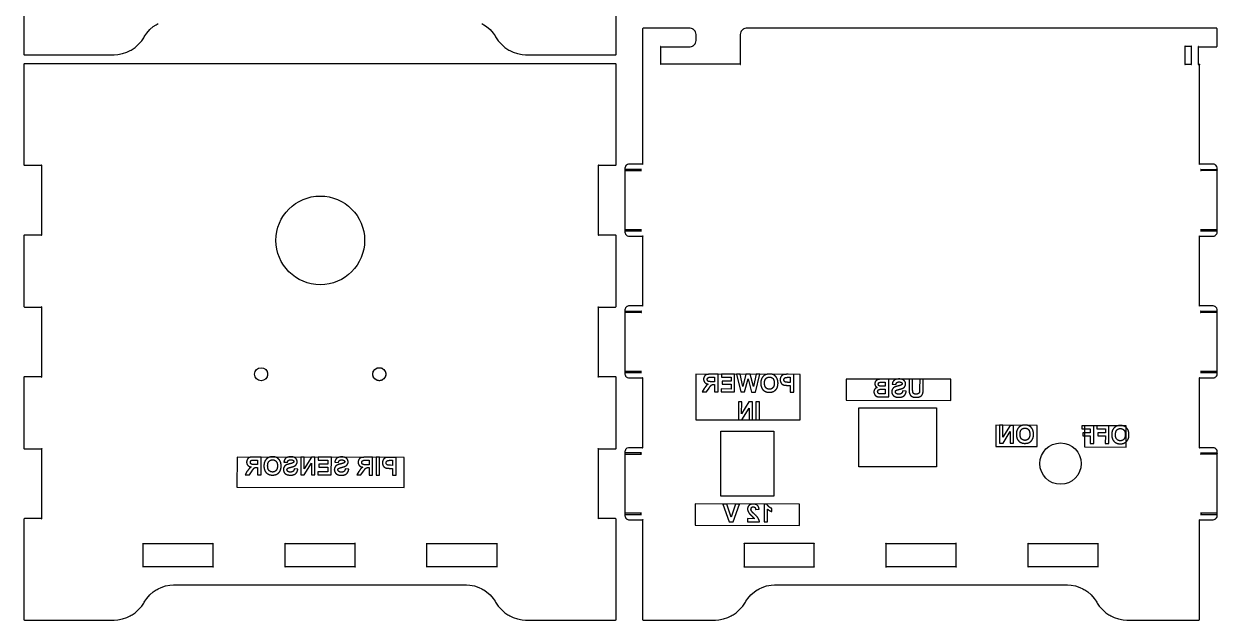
# Model space of a CAD drawing. Header units: millimetres. Extents: x 10 to 212, y 10 to 409.
# Drawn here: x 10 to 211.9, y 10 to 111 of the extents above; entities that cross this region are included whole.
import ezdxf

# ---------------------------------------------------------------- set-up
doc = ezdxf.new("R2010")
doc.units = ezdxf.units.MM
doc.layers.get('0').update_dxf_attribs({"linetype": 'CONTINUOUS'})

msp = doc.modelspace()

# ---------------------------------------------------------------- linework, layer by layer
for p, q in [((50.68, 52.6), (50.75, 52.56)), ((50.75, 52.56), (50.82, 52.51)), ((50.82, 52.51), (50.89, 52.45)), ((69.4, 52.45), (69.46, 52.51)), ((69.46, 52.51), (69.53, 52.56)), ((69.53, 52.56), (69.6, 52.6)), ((69.6, 52.6), (69.68, 52.64)), ((69.68, 52.64), (69.76, 52.68)), ((69.76, 52.68), (69.84, 52.7)), ((69.84, 52.7), (69.93, 52.72)), ((69.93, 52.72), (70.01, 52.74)), ((70.01, 52.74), (70.1, 52.74)), ((70.1, 52.74), (70.19, 52.74)), ((70.19, 52.74), (70.27, 52.74)), ((70.27, 52.74), (70.36, 52.72)), ((70.36, 52.72), (70.44, 52.7)), ((70.44, 52.7), (70.52, 52.68)), ((70.52, 52.68), (70.6, 52.64)), ((70.6, 52.64), (70.68, 52.6)), ((70.68, 52.6), (70.75, 52.56)), ((70.75, 52.56), (70.82, 52.51)), ((70.82, 52.51), (70.89, 52.45)), ((50.75, 50.73), (50.68, 50.68)), ((50.82, 50.78), (50.75, 50.73)), ((50.89, 50.84), (50.82, 50.78)), ((50.89, 52.45), (50.95, 52.39)), ((50.95, 50.9), (50.89, 50.84)), ((50.95, 52.39), (51.01, 52.33)), ((51.01, 50.96), (50.95, 50.9)), ((51.01, 52.33), (51.06, 52.26)), ((51.06, 51.03), (51.01, 50.96)), ((51.06, 52.26), (51.1, 52.18)), ((51.1, 51.11), (51.06, 51.03)), ((51.1, 52.18), (51.14, 52.11)), ((51.14, 51.18), (51.1, 51.11)), ((51.14, 52.11), (51.18, 52.03)), ((51.18, 51.26), (51.14, 51.18)), ((51.18, 52.03), (51.2, 51.94)), ((51.2, 51.35), (51.18, 51.26)), ((51.2, 51.94), (51.22, 51.86)), ((51.22, 51.43), (51.2, 51.35)), ((51.22, 51.86), (51.24, 51.77)), ((51.24, 51.51), (51.22, 51.43)), ((51.24, 51.77), (51.24, 51.69)), ((51.24, 51.69), (51.24, 51.6)), ((51.24, 51.6), (51.24, 51.51)), ((69.04, 51.69), (69.05, 51.77)), ((69.04, 51.6), (69.04, 51.69)), ((69.05, 51.51), (69.04, 51.6)), ((69.05, 51.77), (69.06, 51.86)), ((69.06, 51.43), (69.05, 51.51)), ((69.06, 51.86), (69.08, 51.94)), ((69.08, 51.35), (69.06, 51.43)), ((69.08, 51.94), (69.11, 52.03)), ((69.11, 51.26), (69.08, 51.35)), ((69.11, 52.03), (69.14, 52.11)), ((69.14, 51.18), (69.11, 51.26)), ((69.14, 52.11), (69.18, 52.18)), ((69.18, 51.11), (69.14, 51.18)), ((69.18, 52.18), (69.23, 52.26)), ((69.23, 51.03), (69.18, 51.11)), ((69.23, 52.26), (69.28, 52.33)), ((69.28, 50.96), (69.23, 51.03)), ((69.28, 52.33), (69.33, 52.39)), ((69.33, 50.9), (69.28, 50.96)), ((69.33, 52.39), (69.4, 52.45)), ((69.4, 50.84), (69.33, 50.9)), ((69.46, 50.78), (69.4, 50.84)), ((69.53, 50.73), (69.46, 50.78)), ((69.6, 50.68), (69.53, 50.73)), ((69.68, 50.64), (69.6, 50.68)), ((69.76, 50.61), (69.68, 50.64)), ((69.84, 50.58), (69.76, 50.61)), ((69.93, 50.56), (69.84, 50.58)), ((70.01, 50.55), (69.93, 50.56)), ((70.1, 50.54), (70.01, 50.55)), ((70.19, 50.54), (70.1, 50.54)), ((70.27, 50.55), (70.19, 50.54)), ((70.36, 50.56), (70.27, 50.55)), ((70.44, 50.58), (70.36, 50.56)), ((70.52, 50.61), (70.44, 50.58)), ((70.6, 50.64), (70.52, 50.61)), ((70.68, 50.68), (70.6, 50.64)), ((70.75, 50.73), (70.68, 50.68)), ((70.82, 50.78), (70.75, 50.73)), ((70.89, 50.84), (70.82, 50.78)), ((70.89, 52.45), (70.95, 52.39)), ((70.95, 50.9), (70.89, 50.84)), ((70.95, 52.39), (71.01, 52.33)), ((71.01, 50.96), (70.95, 50.9)), ((71.01, 52.33), (71.06, 52.26)), ((71.06, 51.03), (71.01, 50.96)), ((71.06, 52.26), (71.1, 52.18)), ((71.1, 51.11), (71.06, 51.03)), ((71.1, 52.18), (71.14, 52.11)), ((71.14, 51.18), (71.1, 51.11)), ((71.14, 52.11), (71.18, 52.03)), ((71.18, 51.26), (71.14, 51.18)), ((71.18, 52.03), (71.2, 51.94)), ((71.2, 51.35), (71.18, 51.26)), ((71.2, 51.94), (71.22, 51.86)), ((71.22, 51.43), (71.2, 51.35)), ((71.22, 51.86), (71.24, 51.77)), ((71.24, 51.51), (71.22, 51.43)), ((127.46, 51.63), (126.19, 51.63)), ((126.39, 51.13), (126.86, 51.13)), ((126.86, 51.13), (126.86, 50.36)), ((127.46, 48.63), (127.46, 51.63)), ((130.26, 51.63), (128.04, 51.63)), ((128.04, 51.63), (128.04, 51.12)), ((128.04, 51.12), (129.66, 51.12)), ((129.66, 51.12), (129.65, 50.46)), ((130.26, 48.63), (130.26, 51.63)), ((131.18, 51.63), (130.57, 51.63)), ((130.57, 51.63), (131.3, 48.63)), ((131.64, 49.53), (131.18, 51.63)), ((132.17, 51.63), (131.64, 49.53)), ((131.94, 48.63), (132.54, 50.87)), ((132.89, 51.62), (132.17, 51.63)), ((132.54, 50.87), (133.13, 48.62)), ((133.43, 49.56), (132.89, 51.62)), ((133.89, 51.62), (133.43, 49.56)), ((133.79, 48.62), (134.51, 51.62)), ((134.51, 51.62), (133.89, 51.62)), ((140.27, 51.61), (139.3, 51.62)), ((139.37, 51.11), (139.67, 51.11)), ((139.67, 51.11), (139.67, 50.26)), ((140.27, 48.61), (140.27, 51.61)), ((156.34, 50.78), (155.14, 50.78)), ((156.34, 47.78), (156.34, 50.78)), ((160.38, 50.78), (159.78, 50.78)), ((159.78, 50.78), (159.78, 49.21)), ((160.38, 49.12), (160.38, 50.78)), ((161.57, 50.78), (161.56, 49.16)), ((162.17, 50.78), (161.57, 50.78)), ((162.17, 49.18), (162.17, 50.78)), ((125.13, 49.22), (124.76, 48.64)), ((124.76, 48.64), (125.49, 48.64)), ((125.49, 48.64), (125.93, 49.29)), ((126.86, 50.36), (126.41, 50.37)), ((126.73, 49.89), (126.86, 49.89)), ((126.86, 49.89), (126.85, 48.63)), ((126.85, 48.63), (127.46, 48.63)), ((129.65, 49.13), (127.98, 49.14)), ((127.98, 49.14), (127.98, 48.63)), ((127.98, 48.63), (130.26, 48.63)), ((129.65, 50.46), (128.15, 50.46)), ((128.15, 50.46), (128.15, 49.95)), ((128.15, 49.95), (129.65, 49.95)), ((129.65, 49.95), (129.65, 49.13)), ((131.3, 48.63), (131.94, 48.63)), ((133.13, 48.62), (133.79, 48.62)), ((139.27, 49.75), (139.66, 49.75)), ((139.67, 50.26), (139.33, 50.26)), ((139.66, 49.75), (139.66, 48.62)), ((139.66, 48.62), (140.27, 48.61)), ((155.25, 49.09), (155.74, 49.09)), ((155.74, 49.59), (155.34, 49.59)), ((155.39, 50.28), (155.74, 50.28)), ((155.74, 50.28), (155.74, 49.59)), ((155.74, 49.09), (155.74, 48.29)), ((156.94, 49.93), (157.55, 49.9)), ((159.29, 48.76), (158.7, 48.82)), ((131.46, 46.94), (130.89, 46.95)), ((130.89, 46.95), (130.89, 43.95)), ((132.69, 46.94), (131.45, 44.94)), ((131.45, 44.94), (131.46, 46.94)), ((133.27, 46.94), (132.69, 46.94)), ((133.27, 43.94), (133.27, 46.94)), ((133.86, 46.94), (133.85, 43.94)), ((134.46, 46.94), (133.86, 46.94)), ((134.46, 43.94), (134.46, 46.94)), ((155.74, 48.29), (155.18, 48.29)), ((155.32, 47.78), (156.34, 47.78)), ((131.5, 43.94), (132.71, 45.9)), ((132.71, 45.9), (132.71, 43.94)), ((130.89, 43.95), (131.5, 43.94)), ((132.71, 43.94), (133.27, 43.94)), ((133.85, 43.94), (134.46, 43.94)), ((175.07, 42.99), (175.06, 39.99)), ((175.63, 42.99), (175.07, 42.99)), ((175.63, 40.98), (175.63, 42.99)), ((176.86, 42.98), (175.63, 40.98)), ((177.45, 42.98), (176.86, 42.98)), ((177.44, 39.98), (177.45, 42.98)), ((191.04, 42.91), (188.98, 42.92)), ((188.98, 42.92), (188.98, 42.41)), ((188.98, 42.41), (190.43, 42.41)), ((190.43, 42.41), (190.43, 41.7)), ((191.03, 39.91), (191.04, 42.91)), ((193.6, 42.91), (191.54, 42.91)), ((191.54, 42.91), (191.54, 42.41)), ((191.54, 42.41), (192.99, 42.4)), ((192.99, 42.4), (192.99, 41.69)), ((193.59, 39.91), (193.6, 42.91)), ((175.67, 39.99), (176.89, 41.94)), ((176.89, 41.94), (176.88, 39.98)), ((189.18, 41.7), (189.17, 41.2)), ((189.17, 41.2), (190.43, 41.19)), ((190.43, 41.7), (189.18, 41.7)), ((190.43, 41.19), (190.42, 39.92)), ((191.74, 41.7), (191.73, 41.19)), ((191.73, 41.19), (192.99, 41.18)), ((192.99, 41.69), (191.74, 41.7)), ((192.99, 41.18), (192.98, 39.91)), ((175.06, 39.99), (175.67, 39.99)), ((176.88, 39.98), (177.44, 39.98)), ((190.42, 39.92), (191.03, 39.91)), ((192.98, 39.91), (193.59, 39.91)), ((50.15, 37.61), (48.88, 37.62)), ((49.07, 37.11), (49.54, 37.11)), ((49.54, 36.35), (49.09, 36.35)), ((49.54, 37.11), (49.54, 36.35)), ((50.14, 34.61), (50.15, 37.61)), ((54.01, 36.75), (54.61, 36.72)), ((56.85, 37.6), (56.84, 34.6)), ((57.41, 37.6), (56.85, 37.6)), ((57.41, 35.59), (57.41, 37.6)), ((58.64, 37.59), (57.41, 35.59)), ((57.45, 34.6), (58.66, 36.55)), ((59.23, 37.59), (58.64, 37.59)), ((58.66, 36.55), (58.66, 34.59)), ((59.22, 34.59), (59.23, 37.59)), ((59.81, 37.59), (59.8, 37.08)), ((59.8, 37.08), (61.42, 37.08)), ((62.03, 37.59), (59.81, 37.59)), ((59.92, 36.42), (59.91, 35.91)), ((61.42, 36.42), (59.92, 36.42)), ((61.42, 37.08), (61.42, 36.42)), ((62.02, 34.59), (62.03, 37.59)), ((62.62, 36.73), (63.23, 36.7)), ((69.01, 37.57), (67.74, 37.57)), ((67.93, 37.07), (68.41, 37.06)), ((68.41, 37.06), (68.41, 36.3)), ((69.01, 34.57), (69.01, 37.57)), ((70.2, 37.57), (69.59, 37.57)), ((69.59, 37.57), (69.59, 34.57)), ((70.19, 34.57), (70.2, 37.57)), ((72.98, 37.56), (72, 37.56)), ((72.08, 37.06), (72.37, 37.06)), ((72.37, 37.06), (72.37, 36.2)), ((72.97, 34.56), (72.98, 37.56)), ((47.81, 35.2), (47.45, 34.62)), ((47.45, 34.62), (48.17, 34.62)), ((48.17, 34.62), (48.61, 35.27)), ((49.42, 35.87), (49.54, 35.87)), ((49.54, 35.87), (49.54, 34.61)), ((49.54, 34.61), (50.14, 34.61)), ((56.36, 35.58), (55.77, 35.63)), ((56.84, 34.6), (57.45, 34.6)), ((58.66, 34.59), (59.22, 34.59)), ((61.42, 35.09), (59.74, 35.1)), ((59.74, 35.1), (59.74, 34.59)), ((59.74, 34.59), (62.02, 34.59)), ((59.91, 35.91), (61.42, 35.91)), ((61.42, 35.91), (61.42, 35.09)), ((64.97, 35.56), (64.38, 35.61)), ((66.68, 35.16), (66.31, 34.58)), ((66.31, 34.58), (67.03, 34.58)), ((67.03, 34.58), (67.47, 35.23)), ((68.41, 36.3), (67.96, 36.3)), ((68.28, 35.82), (68.4, 35.82)), ((68.4, 35.82), (68.4, 34.57)), ((68.4, 34.57), (69.01, 34.57)), ((69.59, 34.57), (70.19, 34.57)), ((71.97, 35.7), (72.37, 35.7)), ((72.37, 36.2), (72.04, 36.21)), ((72.37, 35.7), (72.36, 34.56)), ((72.36, 34.56), (72.97, 34.56)), ((128.93, 29.66), (128.28, 29.66)), ((128.28, 29.66), (129.35, 26.66)), ((129.66, 27.44), (128.93, 29.66)), ((130.42, 29.66), (129.66, 27.44)), ((130, 26.66), (131.08, 29.65)), ((131.08, 29.65), (130.42, 29.66)), ((133.82, 28.72), (134.4, 28.77)), ((135.72, 29.66), (135.25, 29.66)), ((135.25, 29.66), (135.25, 26.65)), ((135.82, 26.64), (135.82, 28.81)), ((136.57, 28.37), (136.57, 28.9)), ((129.35, 26.66), (130, 26.66)), ((132.44, 27.19), (132.44, 26.65)), ((133.59, 27.18), (132.44, 27.19)), ((132.44, 26.65), (134.46, 26.65)), ((135.25, 26.65), (135.82, 26.64))]:
    msp.add_line(p, q)
for points in [[(10, 122.8), (10, 105.8), (10, 105.78), (10.03, 105.73), (10.08, 105.7), (10.1, 105.7), (13.1, 105.7), (25.1, 105.7), (25.3, 105.7), (25.9, 105.75), (26.68, 105.91), (27.43, 106.16), (27.98, 106.42), (28.15, 106.52), (28.32, 106.62), (28.81, 106.96), (29.41, 107.49), (29.94, 108.09), (30.28, 108.58), (30.38, 108.75), (30.48, 108.92), (30.81, 109.39), (31.32, 109.97), (31.9, 110.48), (32.37, 110.81), (32.54, 110.91), (32.71, 111.01)], [(87.49, 111.01), (87.66, 110.91), (87.83, 110.81), (88.3, 110.48), (88.88, 109.97), (89.39, 109.39), (89.72, 108.92), (89.82, 108.75), (89.92, 108.58), (90.26, 108.09), (90.79, 107.49), (91.38, 106.96), (91.88, 106.62), (92.05, 106.52), (92.22, 106.42), (92.77, 106.16), (93.52, 105.91), (94.3, 105.75), (94.9, 105.7), (95.1, 105.7), (107.1, 105.7), (110.1, 105.7), (110.12, 105.7), (110.17, 105.73), (110.2, 105.78), (110.2, 105.8), (110.2, 122.8)]]:
    msp.add_lwpolyline(points)
for points in [[(208.89, 27), (208.9, 27), (211.2, 27), (211.24, 27), (211.38, 27.02), (211.52, 27.08), (211.55, 27.09), (211.58, 27.11), (211.69, 27.21), (211.79, 27.32), (211.81, 27.35), (211.82, 27.38), (211.88, 27.52), (211.9, 27.66), (211.9, 27.7), (211.9, 28), (211.9, 38.2), (211.9, 38.18), (211.87, 38.13), (211.82, 38.1), (211.8, 38.1), (209.1, 38.1), (209.11, 38.1), (209.15, 38.11), (209.15, 38.11), (209.15, 38.12), (209.18, 38.15), (209.19, 38.15), (209.19, 38.15), (209.2, 38.19), (209.2, 38.2), (209.2, 38.21), (209.19, 38.25), (209.19, 38.25), (209.18, 38.25), (209.15, 38.28), (209.15, 38.29), (209.15, 38.29), (209.11, 38.3), (209.1, 38.3), (211.8, 38.3), (211.82, 38.3), (211.87, 38.27), (211.9, 38.22), (211.9, 38.2), (211.9, 38.5), (211.9, 38.55), (211.88, 38.68), (211.82, 38.82), (211.81, 38.85), (211.79, 38.88), (211.69, 39), (211.58, 39.09), (211.55, 39.11), (211.52, 39.12), (211.38, 39.18), (211.24, 39.2), (211.2, 39.2), (208.9, 39.2), (208.9, 51), (208.89, 51), (208.86, 51.01), (208.86, 51.04), (208.88, 51.04), (208.9, 51.01), (208.9, 51), (211.2, 51), (211.24, 51), (211.38, 51.02), (211.52, 51.08), (211.55, 51.09), (211.58, 51.11), (211.69, 51.2), (211.79, 51.32), (211.81, 51.35), (211.82, 51.38), (211.88, 51.52), (211.9, 51.66), (211.9, 51.7), (211.9, 52), (211.9, 62.2), (211.9, 62.18), (211.87, 62.13), (211.82, 62.1), (211.8, 62.1), (209.1, 62.1), (209.11, 62.1), (209.15, 62.11), (209.15, 62.11), (209.15, 62.12), (209.18, 62.15), (209.19, 62.15), (209.19, 62.15), (209.2, 62.19), (209.2, 62.2), (209.2, 62.21), (209.19, 62.25), (209.19, 62.25), (209.18, 62.25), (209.15, 62.28), (209.15, 62.29), (209.15, 62.29), (209.11, 62.3), (209.1, 62.3), (211.8, 62.3), (211.82, 62.3), (211.87, 62.27), (211.9, 62.22), (211.9, 62.2), (211.9, 62.5), (211.9, 62.59), (211.82, 62.82), (211.81, 62.85), (211.79, 62.88), (211.69, 63), (211.58, 63.09), (211.55, 63.11), (211.52, 63.12), (211.38, 63.18), (211.24, 63.2), (211.2, 63.2), (208.9, 63.2), (208.9, 75), (211.2, 75), (211.24, 75), (211.38, 75.02), (211.52, 75.08), (211.55, 75.09), (211.58, 75.11), (211.69, 75.21), (211.79, 75.32), (211.81, 75.35), (211.82, 75.38), (211.88, 75.52), (211.9, 75.66), (211.9, 75.7), (211.9, 76), (211.9, 76.02), (211.87, 76.07), (211.82, 76.1), (211.8, 76.1), (209.1, 76.1), (209.11, 76.1), (209.15, 76.09), (209.15, 76.09), (209.15, 76.09), (209.18, 76.05), (209.19, 76.05), (209.19, 76.05), (209.2, 76.01), (209.2, 76), (209.2, 75.99), (209.19, 75.95), (209.19, 75.95), (209.18, 75.95), (209.15, 75.92), (209.15, 75.91), (209.15, 75.91), (209.11, 75.9), (209.1, 75.9), (211.8, 75.9), (211.82, 75.9), (211.87, 75.93), (211.9, 75.98), (211.9, 76), (211.9, 86.2), (211.9, 86.18), (211.87, 86.13), (211.82, 86.1), (211.8, 86.1), (209.1, 86.1), (209.11, 86.1), (209.15, 86.11), (209.15, 86.11), (209.15, 86.12), (209.18, 86.15), (209.19, 86.15), (209.19, 86.15), (209.2, 86.19), (209.2, 86.2), (209.2, 86.21), (209.19, 86.25), (209.19, 86.25), (209.18, 86.25), (209.15, 86.29), (209.15, 86.29), (209.15, 86.29), (209.11, 86.3), (209.1, 86.3), (211.8, 86.3), (211.82, 86.3), (211.87, 86.27), (211.9, 86.22), (211.9, 86.2), (211.9, 86.5), (211.9, 86.59), (211.82, 86.82), (211.81, 86.85), (211.79, 86.88), (211.69, 87), (211.58, 87.09), (211.55, 87.11), (211.52, 87.12), (211.38, 87.18), (211.24, 87.2), (211.2, 87.2), (208.9, 87.2), (208.89, 87.2), (208.86, 87.19), (208.86, 87.16), (208.88, 87.16), (208.9, 87.19), (208.9, 87.2), (208.9, 104.1), (208.9, 104.03), (208.9, 104.04), (208.87, 104.1), (208.82, 104.12), (208.8, 104.12), (208.75, 104.12), (208.75, 107.08), (208.75, 107.09), (208.73, 107.12), (208.71, 107.11), (208.71, 107.09), (208.74, 107.08), (208.75, 107.08), (211.8, 107.08), (211.82, 107.08), (211.87, 107.11), (211.9, 107.16), (211.9, 107.18), (211.9, 110.1), (211.9, 110.12), (211.87, 110.17), (211.82, 110.2), (211.8, 110.2), (132.3, 110.2), (132.23, 110.2), (132.01, 110.16), (131.79, 110.08), (131.75, 110.05), (131.71, 110.03), (131.52, 109.88), (131.37, 109.69), (131.35, 109.65), (131.32, 109.61), (131.24, 109.39), (131.2, 109.17), (131.2, 109.1), (131.2, 104.12), (117.75, 104.12), (117.74, 104.12), (117.71, 104.11), (117.71, 104.09), (117.73, 104.08), (117.75, 104.12), (117.75, 104.12), (117.75, 107.08), (122.65, 107.08), (122.72, 107.08), (122.94, 107.11), (123.16, 107.2), (123.2, 107.22), (123.24, 107.25), (123.43, 107.4), (123.58, 107.58), (123.6, 107.63), (123.63, 107.67), (123.71, 107.89), (123.75, 108.11), (123.75, 108.18), (123.75, 109.1), (123.75, 109.17), (123.71, 109.39), (123.63, 109.61), (123.6, 109.65), (123.58, 109.69), (123.43, 109.88), (123.24, 110.03), (123.2, 110.05), (123.16, 110.08), (122.94, 110.16), (122.72, 110.2), (122.65, 110.2), (114.8, 110.2), (114.78, 110.2), (114.73, 110.17), (114.7, 110.12), (114.7, 110.1), (114.7, 104.1), (114.7, 87.2), (112.4, 87.2), (112.31, 87.2), (112.08, 87.12), (112.05, 87.11), (112.02, 87.09), (111.91, 87), (111.81, 86.88), (111.79, 86.85), (111.78, 86.82), (111.72, 86.68), (111.7, 86.54), (111.7, 86.5), (111.7, 86.2), (111.7, 86.18), (111.73, 86.13), (111.78, 86.1), (111.8, 86.1), (114.5, 86.1), (114.49, 86.1), (114.45, 86.11), (114.45, 86.11), (114.45, 86.12), (114.41, 86.15), (114.41, 86.15), (114.41, 86.15), (114.4, 86.19), (114.4, 86.2), (114.4, 86.21), (114.41, 86.25), (114.41, 86.25), (114.41, 86.25), (114.45, 86.29), (114.45, 86.29), (114.45, 86.29), (114.49, 86.3), (114.5, 86.3), (111.8, 86.3), (111.78, 86.3), (111.73, 86.27), (111.7, 86.22), (111.7, 86.2), (111.7, 76), (111.7, 75.7), (111.7, 75.66), (111.72, 75.52), (111.78, 75.38), (111.79, 75.35), (111.81, 75.32), (111.91, 75.21), (112.02, 75.11), (112.05, 75.09), (112.08, 75.08), (112.32, 75), (112.4, 75), (114.7, 75), (114.7, 75.01), (114.71, 75.04), (114.74, 75.04), (114.74, 75.02), (114.71, 75), (114.7, 75), (114.7, 63.2), (112.4, 63.2), (112.31, 63.2), (112.08, 63.12), (112.05, 63.11), (112.02, 63.09), (111.91, 63), (111.81, 62.88), (111.79, 62.85), (111.78, 62.82), (111.72, 62.68), (111.7, 62.55), (111.7, 62.5), (111.7, 62.2), (111.7, 62.22), (111.73, 62.27), (111.78, 62.3), (111.8, 62.3), (114.5, 62.3), (114.49, 62.3), (114.45, 62.29), (114.45, 62.29), (114.45, 62.28), (114.41, 62.25), (114.41, 62.25), (114.41, 62.25), (114.4, 62.21), (114.4, 62.2), (114.4, 62.19), (114.41, 62.15), (114.41, 62.15), (114.41, 62.15), (114.45, 62.12), (114.45, 62.11), (114.45, 62.11), (114.49, 62.1), (114.5, 62.1), (111.8, 62.1), (111.78, 62.1), (111.73, 62.13), (111.7, 62.18), (111.7, 62.2), (111.7, 52), (111.7, 51.98), (111.73, 51.93), (111.78, 51.9), (111.8, 51.9), (114.5, 51.9), (114.49, 51.9), (114.45, 51.91), (114.45, 51.91), (114.45, 51.92), (114.41, 51.95), (114.41, 51.95), (114.41, 51.95), (114.4, 51.99), (114.4, 52), (114.4, 52.01), (114.41, 52.05), (114.41, 52.05), (114.41, 52.05), (114.45, 52.09), (114.45, 52.09), (114.45, 52.09), (114.49, 52.1), (114.5, 52.1), (111.8, 52.1), (111.78, 52.1), (111.73, 52.07), (111.7, 52.02), (111.7, 52), (111.7, 51.7), (111.7, 51.66), (111.72, 51.52), (111.78, 51.38), (111.79, 51.35), (111.81, 51.32), (111.91, 51.2), (112.02, 51.11), (112.05, 51.09), (112.08, 51.08), (112.32, 51), (112.4, 51), (114.7, 51), (114.7, 51.01), (114.71, 51.04), (114.74, 51.04), (114.74, 51.01), (114.71, 51), (114.7, 51), (114.7, 39.2), (112.4, 39.2), (112.31, 39.2), (112.08, 39.12), (112.05, 39.11), (112.02, 39.09), (111.91, 39), (111.81, 38.88), (111.79, 38.85), (111.78, 38.82), (111.72, 38.68), (111.7, 38.55), (111.7, 38.5), (111.7, 38.2), (111.7, 38.18), (111.73, 38.13), (111.78, 38.1), (111.8, 38.1), (114.5, 38.1), (114.49, 38.1), (114.45, 38.11), (114.45, 38.11), (114.45, 38.12), (114.41, 38.15), (114.41, 38.15), (114.41, 38.15), (114.4, 38.19), (114.4, 38.2), (114.4, 38.21), (114.41, 38.25), (114.41, 38.25), (114.41, 38.25), (114.45, 38.28), (114.45, 38.29), (114.45, 38.29), (114.49, 38.3), (114.5, 38.3), (111.8, 38.3), (111.78, 38.3), (111.73, 38.27), (111.7, 38.22), (111.7, 38.2), (111.7, 28), (111.7, 27.7), (111.7, 27.66), (111.72, 27.52), (111.78, 27.38), (111.79, 27.35), (111.81, 27.32), (111.91, 27.21), (112.02, 27.11), (112.05, 27.09), (112.08, 27.08), (112.32, 27), (112.4, 27), (114.7, 27), (114.7, 27.01), (114.71, 27.04), (114.74, 27.04), (114.74, 27.02), (114.71, 27), (114.7, 27), (114.7, 10.1), (114.7, 10.08), (114.73, 10.03), (114.78, 10), (114.8, 10), (126.8, 10), (127, 10), (127.6, 10.05), (128.38, 10.21), (129.13, 10.46), (129.68, 10.72), (129.85, 10.82), (130.02, 10.92), (130.51, 11.26), (131.11, 11.79), (131.64, 12.39), (131.98, 12.88), (132.08, 13.05), (132.18, 13.22), (132.51, 13.69), (133.02, 14.27), (133.6, 14.78), (134.07, 15.11), (134.24, 15.21), (134.41, 15.31), (134.94, 15.55), (135.66, 15.8), (136.42, 15.95), (137, 16), (137.19, 16), (186.41, 16), (186.6, 16), (187.18, 15.95), (187.93, 15.8), (188.66, 15.55), (189.19, 15.31), (189.36, 15.21), (189.52, 15.11), (190, 14.78), (190.58, 14.27), (191.09, 13.69), (191.42, 13.22), (191.52, 13.05), (191.62, 12.88), (191.96, 12.39), (192.49, 11.79), (193.09, 11.26), (193.58, 10.92), (193.75, 10.82), (193.92, 10.72), (194.47, 10.46), (195.22, 10.21), (196, 10.05), (196.6, 10), (196.8, 10), (208.8, 10), (208.82, 10), (208.87, 10.03), (208.9, 10.08), (208.9, 10.1), (208.9, 27), (208.9, 27.01), (208.88, 27.04), (208.86, 27.04), (208.86, 27.02)], [(117.71, 107.09), (117.74, 107.08), (117.75, 107.08), (117.75, 107.09), (117.73, 107.12), (117.71, 107.11)], [(207, 107.15), (207.5, 107.15), (207.5, 107.16), (207.51, 107.19), (207.54, 107.19), (207.54, 107.16), (207.51, 107.15), (207.5, 107.15), (207.5, 104.05), (207.51, 104.05), (207.54, 104.04), (207.54, 104.01), (207.51, 104.01), (207.5, 104.04), (207.5, 104.05), (206.5, 104.05), (206.5, 104.04), (206.49, 104.01), (206.46, 104.01), (206.46, 104.04), (206.49, 104.05), (206.5, 104.05), (206.5, 107.15), (206.5, 107.16), (206.49, 107.19), (206.46, 107.19), (206.46, 107.16), (206.49, 107.15), (206.5, 107.15)], [(13.1, 10), (25.1, 10), (25.3, 10), (25.9, 10.05), (26.68, 10.21), (27.43, 10.46), (27.98, 10.72), (28.15, 10.82), (28.32, 10.92), (28.81, 11.26), (29.41, 11.79), (29.94, 12.39), (30.28, 12.88), (30.38, 13.05), (30.48, 13.22), (30.81, 13.69), (31.32, 14.27), (31.9, 14.78), (32.38, 15.11), (32.54, 15.21), (32.71, 15.31), (33.24, 15.55), (33.96, 15.8), (34.72, 15.95), (35.3, 16), (35.49, 16), (84.71, 16), (84.9, 16), (85.48, 15.95), (86.23, 15.8), (86.96, 15.55), (87.49, 15.31), (87.66, 15.21), (87.82, 15.11), (88.3, 14.78), (88.88, 14.27), (89.39, 13.69), (89.72, 13.22), (89.82, 13.05), (89.92, 12.88), (90.26, 12.39), (90.79, 11.79), (91.38, 11.26), (91.88, 10.92), (92.05, 10.82), (92.22, 10.72), (92.77, 10.46), (93.52, 10.21), (94.3, 10.05), (94.9, 10), (95.1, 10), (107.1, 10), (110.1, 10), (110.12, 10), (110.17, 10.03), (110.2, 10.08), (110.2, 10.1), (110.2, 27.1), (110.2, 27.12), (110.17, 27.17), (110.12, 27.2), (110.1, 27.2), (107.2, 27.2), (107.2, 39), (107.19, 39), (107.16, 39.02), (107.16, 39.04), (107.19, 39.04), (107.2, 39.01), (107.2, 39), (110.1, 39), (110.12, 39), (110.17, 39.03), (110.2, 39.08), (110.2, 39.1), (110.2, 51.1), (110.2, 51.12), (110.17, 51.17), (110.12, 51.2), (110.1, 51.2), (107.2, 51.2), (107.2, 51.19), (107.19, 51.16), (107.16, 51.16), (107.16, 51.19), (107.19, 51.2), (107.2, 51.2), (107.2, 63), (107.19, 63), (107.16, 63.01), (107.16, 63.04), (107.19, 63.04), (107.2, 63.01), (107.2, 63), (110.1, 63), (110.12, 63), (110.17, 63.03), (110.2, 63.08), (110.2, 63.1), (110.2, 75.1), (110.2, 75.12), (110.17, 75.17), (110.12, 75.2), (110.1, 75.2), (107.2, 75.2), (107.19, 75.2), (107.16, 75.19), (107.16, 75.16), (107.19, 75.16), (107.2, 75.19), (107.2, 75.2), (107.2, 87), (107.19, 87), (107.16, 87.01), (107.16, 87.04), (107.19, 87.04), (107.2, 87.01), (107.2, 87), (110.1, 87), (110.12, 87), (110.17, 87.03), (110.2, 87.08), (110.2, 87.1), (110.2, 104.1), (110.2, 104.12), (110.17, 104.17), (110.12, 104.2), (110.1, 104.2), (107.1, 104.2), (13.1, 104.2), (10.1, 104.2), (10.08, 104.2), (10.03, 104.17), (10, 104.12), (10, 104.1), (10, 87.1), (10, 87.08), (10.03, 87.03), (10.08, 87), (10.1, 87), (13, 87), (13, 87.01), (13.01, 87.04), (13.04, 87.04), (13.04, 87.01), (13.01, 87), (13, 87), (13, 75.2), (10.1, 75.2), (10.08, 75.2), (10.03, 75.17), (10, 75.12), (10, 75.1), (10, 63.1), (10, 63.08), (10.03, 63.03), (10.08, 63), (10.1, 63), (13, 63), (13, 51.2), (10.1, 51.2), (10.08, 51.2), (10.03, 51.17), (10, 51.12), (10, 51.1), (10, 39.1), (10, 39.08), (10.03, 39.03), (10.08, 39), (10.1, 39), (13, 39), (13, 39.01), (13.01, 39.04), (13.04, 39.04), (13.04, 39.02), (13.01, 39), (13, 39), (13, 27.2), (13, 27.19), (13.01, 27.16), (13.04, 27.16), (13.04, 27.19), (13.01, 27.2), (13, 27.2), (10.1, 27.2), (10.08, 27.2), (10.03, 27.17), (10, 27.12), (10, 27.1), (10, 10.1), (10, 10.08), (10.03, 10.03), (10.08, 10), (10.1, 10)], [(131.2, 104.12), (131.2, 104.12), (131.21, 104.08), (131.24, 104.09), (131.24, 104.11), (131.21, 104.12)], [(208.75, 104.12), (208.75, 104.12), (208.74, 104.12), (208.71, 104.11), (208.71, 104.09), (208.73, 104.08)], [(114.7, 87.19), (114.71, 87.16), (114.74, 87.16), (114.74, 87.19), (114.71, 87.2), (114.7, 87.2)], [(13.01, 75.2), (13, 75.2), (13, 75.19), (13.01, 75.16), (13.04, 75.16), (13.04, 75.19)], [(111.8, 75.9), (114.5, 75.9), (114.49, 75.9), (114.45, 75.91), (114.45, 75.91), (114.45, 75.92), (114.41, 75.95), (114.41, 75.95), (114.41, 75.95), (114.4, 75.99), (114.4, 76), (114.4, 76.01), (114.41, 76.05), (114.41, 76.05), (114.41, 76.05), (114.45, 76.09), (114.45, 76.09), (114.45, 76.09), (114.49, 76.1), (114.5, 76.1), (111.8, 76.1), (111.78, 76.1), (111.73, 76.07), (111.7, 76.02), (111.7, 76), (111.7, 75.98), (111.73, 75.93), (111.78, 75.9)], [(208.9, 75), (208.9, 75.01), (208.88, 75.04), (208.86, 75.04), (208.86, 75.02), (208.89, 75)], [(13, 63.01), (13, 63), (13.01, 63), (13.04, 63.01), (13.04, 63.04), (13.01, 63.04)], [(114.74, 63.16), (114.74, 63.19), (114.71, 63.2), (114.7, 63.2), (114.7, 63.19), (114.71, 63.16)], [(208.86, 63.19), (208.86, 63.16), (208.88, 63.16), (208.9, 63.19), (208.9, 63.2), (208.89, 63.2)], [(13, 51.19), (13.01, 51.16), (13.04, 51.16), (13.04, 51.19), (13.01, 51.2), (13, 51.2)], [(123.67, 43.92), (141.35, 43.89), (141.36, 51.61), (123.68, 51.64)], [(149.16, 47.22), (166.84, 47.21), (166.84, 50.78), (149.16, 50.79)], [(209.1, 52.1), (209.11, 52.1), (209.15, 52.09), (209.15, 52.09), (209.15, 52.09), (209.18, 52.05), (209.19, 52.05), (209.19, 52.05), (209.2, 52.01), (209.2, 52), (209.2, 51.99), (209.19, 51.95), (209.19, 51.95), (209.18, 51.95), (209.15, 51.92), (209.15, 51.91), (209.15, 51.91), (209.11, 51.9), (209.1, 51.9), (211.8, 51.9), (211.82, 51.9), (211.87, 51.93), (211.9, 51.98), (211.9, 52), (211.9, 52.02), (211.87, 52.07), (211.82, 52.1), (211.8, 52.1)], [(164.4, 35.97), (151.29, 35.97), (151.29, 45.97), (164.4, 45.97)], [(174.43, 39.39), (181.46, 39.37), (181.47, 42.97), (174.44, 42.99)], [(189.46, 39.32), (196.49, 39.3), (196.5, 42.9), (189.47, 42.92)], [(127.9, 30.97), (127.9, 41.97), (136.9, 41.97), (136.9, 30.97)], [(114.7, 39.19), (114.71, 39.16), (114.74, 39.16), (114.74, 39.19), (114.71, 39.2), (114.7, 39.2)], [(208.9, 39.19), (208.9, 39.2), (208.89, 39.2), (208.86, 39.19), (208.86, 39.16), (208.88, 39.16)], [(46.06, 32.51), (74.34, 32.45), (74.35, 37.56), (46.08, 37.62)], [(123.58, 26.07), (141.26, 26.03), (141.26, 29.63), (123.59, 29.67)], [(107.19, 27.16), (107.2, 27.19), (107.2, 27.2), (107.19, 27.2), (107.16, 27.19), (107.16, 27.16)], [(114.45, 27.91), (114.45, 27.91), (114.45, 27.92), (114.41, 27.95), (114.41, 27.95), (114.41, 27.95), (114.4, 27.99), (114.4, 28), (114.4, 28.01), (114.41, 28.05), (114.41, 28.05), (114.41, 28.05), (114.45, 28.09), (114.45, 28.09), (114.45, 28.09), (114.49, 28.1), (114.5, 28.1), (111.8, 28.1), (111.78, 28.1), (111.73, 28.07), (111.7, 28.02), (111.7, 28), (111.7, 27.98), (111.73, 27.93), (111.78, 27.9), (111.8, 27.9), (114.5, 27.9), (114.49, 27.9)], [(211.82, 28.1), (211.8, 28.1), (209.1, 28.1), (209.11, 28.1), (209.15, 28.09), (209.15, 28.09), (209.15, 28.09), (209.18, 28.05), (209.19, 28.05), (209.19, 28.05), (209.2, 28.01), (209.2, 28), (209.2, 27.99), (209.19, 27.95), (209.19, 27.95), (209.18, 27.95), (209.15, 27.92), (209.15, 27.91), (209.15, 27.91), (209.11, 27.9), (209.1, 27.9), (211.8, 27.9), (211.82, 27.9), (211.87, 27.93), (211.9, 27.98), (211.9, 28), (211.9, 28.02), (211.87, 28.07)], [(30.16, 19.01), (30.16, 18.99), (30.18, 18.98), (30.2, 19.02), (30.2, 19.03), (30.2, 22.97), (30.19, 22.97), (30.16, 22.99), (30.16, 23.01), (30.18, 23.02), (30.2, 22.99), (30.2, 22.97), (42, 22.97), (42.01, 22.97), (42.04, 22.99), (42.04, 23.01), (42.01, 23.02), (42, 22.99), (42, 22.97), (42, 19.03), (42.01, 19.03), (42.04, 19.01), (42.04, 18.99), (42.01, 18.98), (42, 19.02), (42, 19.03), (36.1, 19.03), (30.2, 19.03), (30.19, 19.03)], [(54.19, 22.97), (54.2, 22.97), (54.2, 22.99), (54.18, 23.02), (54.16, 23.01), (54.16, 22.99)], [(60.1, 19.03), (54.2, 19.03), (54.2, 22.97), (66, 22.97), (66.01, 22.97), (66.04, 22.99), (66.04, 23.01), (66.01, 23.02), (66, 22.99), (66, 22.97), (66, 19.03), (66.01, 19.03), (66.04, 19.01), (66.04, 18.99), (66.01, 18.98), (66, 19.02), (66, 19.03)], [(90, 19.03), (84.1, 19.03), (78.2, 19.03), (78.19, 19.03), (78.16, 19.01), (78.16, 18.99), (78.18, 18.98), (78.2, 19.02), (78.2, 19.03), (78.2, 22.97), (78.19, 22.97), (78.16, 22.99), (78.16, 23.01), (78.18, 23.02), (78.2, 22.99), (78.2, 22.97), (90, 22.97), (90, 22.99), (90.01, 23.02), (90.04, 23.01), (90.04, 22.99), (90.01, 22.97), (90, 22.97)], [(131.89, 22.97), (131.9, 22.97), (131.9, 19.03), (137.8, 19.03), (143.7, 19.03), (143.7, 22.97), (131.9, 22.97), (131.9, 22.99), (131.88, 23.02), (131.86, 23.01), (131.86, 22.99)], [(143.7, 22.99), (143.7, 22.97), (143.71, 22.97), (143.74, 22.99), (143.74, 23.01), (143.71, 23.02)], [(155.9, 22.97), (167.7, 22.97), (167.7, 19.03), (167.71, 19.03), (167.74, 19.01), (167.74, 18.99), (167.71, 18.98), (167.7, 19.02), (167.7, 19.03), (161.8, 19.03), (155.9, 19.03), (155.9, 22.97), (155.89, 22.97), (155.86, 22.99), (155.86, 23.01), (155.88, 23.02), (155.9, 22.99)], [(167.7, 22.97), (167.71, 22.97), (167.74, 22.99), (167.74, 23.01), (167.71, 23.02), (167.7, 22.99)], [(179.89, 22.97), (179.9, 22.97), (179.9, 22.99), (179.88, 23.02), (179.86, 23.01), (179.86, 22.99)], [(191.7, 19.03), (185.8, 19.03), (179.9, 19.03), (179.9, 22.97), (191.7, 22.97), (191.71, 22.97), (191.74, 22.99), (191.74, 23.01), (191.71, 23.02), (191.7, 22.99), (191.7, 22.97)], [(54.2, 19.03), (54.19, 19.03), (54.16, 19.01), (54.16, 18.99), (54.18, 18.98), (54.2, 19.02)], [(90.04, 18.99), (90.04, 19.01), (90.01, 19.03), (90, 19.03), (90, 19.02), (90.01, 18.98)], [(131.9, 19.02), (131.9, 19.03), (131.89, 19.03), (131.86, 19.01), (131.86, 18.99), (131.88, 18.98)], [(143.7, 19.03), (143.7, 19.02), (143.71, 18.98), (143.74, 18.99), (143.74, 19.01), (143.71, 19.03)], [(155.9, 19.02), (155.9, 19.03), (155.89, 19.03), (155.86, 19.01), (155.86, 18.99), (155.88, 18.98)], [(179.89, 19.03), (179.86, 19.01), (179.86, 18.99), (179.88, 18.98), (179.9, 19.02), (179.9, 19.03)], [(191.7, 19.02), (191.71, 18.98), (191.74, 18.99), (191.74, 19.01), (191.71, 19.03), (191.7, 19.03)]]:
    msp.add_lwpolyline(points, close=True)
for centre, radius in [((60.15, 74.29), 7.5), ((50.14, 51.64), 1.1), ((70.14, 51.64), 1.1), ((185.4, 36.5), 3.5)]:
    msp.add_circle(centre, radius)
for points in [[(125.14, 51.27), (125.01, 51.06), (125.01, 50.79)], [(125.01, 50.79), (125.01, 50.46), (125.21, 50.24)], [(125.49, 51.55), (125.27, 51.47), (125.14, 51.27)], [(126.19, 51.63), (125.71, 51.63), (125.49, 51.55)], [(125.63, 50.76), (125.63, 50.91), (125.72, 51)], [(125.7, 50.53), (125.63, 50.62), (125.63, 50.76)], [(125.86, 50.4), (125.76, 50.44), (125.7, 50.53)], [(125.72, 51), (125.8, 51.09), (125.94, 51.12)], [(125.94, 51.12), (126.02, 51.13), (126.39, 51.13)], [(135.09, 51.26), (134.69, 50.85), (134.69, 50.12)], [(136.15, 51.67), (135.49, 51.67), (135.09, 51.26)], [(135.31, 50.13), (135.32, 50.65), (135.54, 50.9)], [(135.54, 50.9), (135.77, 51.15), (136.14, 51.15)], [(136.14, 51.15), (136.52, 51.15), (136.75, 50.9)], [(136.8, 51.55), (136.52, 51.67), (136.15, 51.67)], [(136.75, 50.9), (136.97, 50.64), (136.97, 50.12)], [(137.18, 51.28), (137.01, 51.46), (136.8, 51.55)], [(137.46, 50.87), (137.36, 51.1), (137.18, 51.28)], [(137.6, 50.1), (137.6, 50.56), (137.46, 50.87)], [(138.15, 51.28), (137.97, 51.05), (137.97, 50.69)], [(137.97, 50.69), (137.97, 50.42), (138.07, 50.23)], [(138.58, 51.57), (138.32, 51.5), (138.15, 51.28)], [(139.3, 51.62), (138.75, 51.62), (138.58, 51.57)], [(138.6, 50.69), (138.6, 50.85), (138.69, 50.96)], [(138.67, 50.45), (138.6, 50.55), (138.6, 50.69)], [(138.69, 50.96), (138.79, 51.06), (138.94, 51.09)], [(138.94, 51.09), (139.05, 51.11), (139.37, 51.11)], [(154.3, 50.63), (154.16, 50.54), (154.07, 50.38)], [(154.61, 50.75), (154.44, 50.72), (154.3, 50.63)], [(155.14, 50.78), (154.79, 50.78), (154.61, 50.75)], [(157.24, 50.59), (156.95, 50.34), (156.94, 49.93)], [(158.09, 50.83), (157.53, 50.83), (157.24, 50.59)], [(158.68, 50.73), (158.44, 50.83), (158.09, 50.83)], [(159.06, 50.42), (158.93, 50.62), (158.68, 50.73)], [(125.48, 49.71), (125.35, 49.57), (125.13, 49.22)], [(125.21, 50.24), (125.41, 50.02), (125.8, 49.96)], [(125.8, 49.96), (125.6, 49.84), (125.48, 49.71)], [(126.41, 50.37), (125.97, 50.37), (125.86, 50.4)], [(125.93, 49.29), (126.16, 49.64), (126.25, 49.73)], [(126.25, 49.73), (126.33, 49.82), (126.43, 49.85)], [(126.43, 49.85), (126.52, 49.89), (126.73, 49.89)], [(134.69, 50.12), (134.69, 49.39), (135.08, 48.98)], [(135.08, 48.98), (135.48, 48.57), (136.14, 48.57)], [(135.55, 49.35), (135.31, 49.61), (135.31, 50.13)], [(136.14, 49.09), (135.78, 49.09), (135.55, 49.35)], [(136.74, 49.35), (136.5, 49.09), (136.14, 49.09)], [(136.14, 48.57), (136.81, 48.57), (137.2, 48.98)], [(136.97, 50.12), (136.97, 49.61), (136.74, 49.35)], [(137.2, 48.98), (137.6, 49.38), (137.6, 50.1)], [(138.07, 50.23), (138.17, 50.04), (138.33, 49.93)], [(138.33, 49.93), (138.48, 49.83), (138.64, 49.79)], [(138.64, 49.79), (138.86, 49.75), (139.27, 49.75)], [(138.86, 50.3), (138.73, 50.35), (138.67, 50.45)], [(139.33, 50.26), (138.98, 50.26), (138.86, 50.3)], [(153.98, 49.11), (153.83, 48.91), (153.83, 48.65)], [(153.83, 48.65), (153.83, 48.45), (153.92, 48.26)], [(154.07, 50.38), (153.98, 50.22), (153.98, 50.03)], [(153.98, 50.03), (153.98, 49.82), (154.09, 49.64)], [(154.4, 49.38), (154.12, 49.3), (153.98, 49.11)], [(154.09, 49.64), (154.2, 49.47), (154.4, 49.38)], [(154.46, 48.68), (154.46, 48.82), (154.52, 48.91)], [(154.54, 48.43), (154.46, 48.52), (154.46, 48.68)], [(154.52, 48.91), (154.59, 49.01), (154.71, 49.05)], [(154.57, 49.94), (154.57, 50.08), (154.64, 50.17)], [(154.66, 49.71), (154.57, 49.8), (154.57, 49.94)], [(154.64, 50.17), (154.72, 50.26), (154.87, 50.27)], [(154.9, 49.6), (154.74, 49.62), (154.66, 49.71)], [(154.71, 49.05), (154.83, 49.09), (155.25, 49.09)], [(154.87, 50.27), (154.96, 50.28), (155.39, 50.28)], [(155.34, 49.59), (154.99, 49.59), (154.9, 49.6)], [(156.97, 49.13), (156.85, 48.94), (156.85, 48.66)], [(156.85, 48.66), (156.85, 48.4), (157, 48.17)], [(157.31, 49.44), (157.09, 49.33), (156.97, 49.13)], [(157.96, 49.65), (157.52, 49.55), (157.31, 49.44)], [(157.46, 48.65), (157.46, 48.76), (157.52, 48.84)], [(157.61, 48.36), (157.46, 48.49), (157.46, 48.65)], [(157.52, 48.84), (157.58, 48.91), (157.74, 48.97)], [(157.55, 49.9), (157.59, 50.13), (157.71, 50.23)], [(157.71, 50.23), (157.84, 50.33), (158.1, 50.33)], [(157.74, 48.97), (157.85, 49), (158.23, 49.1)], [(158.52, 49.85), (158.4, 49.76), (157.96, 49.65)], [(158.1, 50.33), (158.36, 50.33), (158.51, 50.22)], [(158.23, 49.1), (158.71, 49.22), (158.91, 49.39)], [(158.7, 48.82), (158.65, 48.52), (158.49, 48.38)], [(158.51, 50.22), (158.61, 50.15), (158.61, 50.04)], [(158.61, 50.04), (158.61, 49.93), (158.52, 49.85)], [(158.91, 49.39), (159.19, 49.64), (159.19, 50)], [(158.93, 47.99), (159.23, 48.25), (159.29, 48.76)], [(159.19, 50), (159.19, 50.23), (159.06, 50.42)], [(159.78, 49.21), (159.78, 48.67), (159.83, 48.44)], [(160.41, 48.61), (160.38, 48.77), (160.38, 49.12)], [(160.57, 48.35), (160.44, 48.46), (160.41, 48.61)], [(161.54, 48.65), (161.5, 48.47), (161.36, 48.36)], [(161.56, 49.16), (161.56, 48.77), (161.54, 48.65)], [(162.11, 48.42), (162.17, 48.68), (162.17, 49.18)], [(153.92, 48.26), (154.02, 48.06), (154.18, 47.95)], [(154.18, 47.95), (154.35, 47.83), (154.59, 47.8)], [(154.76, 48.31), (154.63, 48.33), (154.54, 48.43)], [(154.59, 47.8), (154.74, 47.79), (155.32, 47.78)], [(155.18, 48.29), (154.85, 48.29), (154.76, 48.31)], [(157, 48.17), (157.14, 47.95), (157.4, 47.84)], [(157.4, 47.84), (157.66, 47.73), (158.05, 47.73)], [(158.05, 48.24), (157.76, 48.24), (157.61, 48.36)], [(158.49, 48.38), (158.33, 48.24), (158.05, 48.24)], [(158.05, 47.73), (158.62, 47.73), (158.93, 47.99)], [(159.83, 48.44), (159.88, 48.22), (160.01, 48.07)], [(160.01, 48.07), (160.14, 47.91), (160.36, 47.82)], [(160.36, 47.82), (160.58, 47.73), (160.94, 47.73)], [(160.96, 48.25), (160.7, 48.25), (160.57, 48.35)], [(160.94, 47.73), (161.37, 47.73), (161.59, 47.83)], [(161.36, 48.36), (161.21, 48.25), (160.96, 48.25)], [(161.59, 47.83), (161.81, 47.93), (161.94, 48.09)], [(161.94, 48.09), (162.07, 48.24), (162.11, 48.42)], [(178.33, 42.62), (177.93, 42.21), (177.93, 41.48)], [(179.39, 43.03), (178.73, 43.03), (178.33, 42.62)], [(178.78, 42.26), (179.01, 42.51), (179.38, 42.51)], [(179.38, 42.51), (179.76, 42.51), (179.99, 42.25)], [(180.04, 42.91), (179.76, 43.03), (179.39, 43.03)], [(180.42, 42.64), (180.25, 42.82), (180.04, 42.91)], [(180.7, 42.22), (180.6, 42.45), (180.42, 42.64)], [(194.47, 42.55), (194.07, 42.13), (194.07, 41.4)], [(195.53, 42.95), (194.87, 42.96), (194.47, 42.55)], [(194.92, 42.18), (195.15, 42.44), (195.53, 42.44)], [(196.18, 42.83), (195.9, 42.95), (195.53, 42.95)], [(195.53, 42.44), (195.9, 42.43), (196.13, 42.18)], [(196.57, 42.56), (196.39, 42.74), (196.18, 42.83)], [(196.84, 42.15), (196.74, 42.38), (196.57, 42.56)], [(177.93, 41.48), (177.92, 40.75), (178.32, 40.34)], [(178.55, 41.49), (178.55, 42), (178.78, 42.26)], [(178.78, 40.71), (178.55, 40.97), (178.55, 41.49)], [(179.38, 40.44), (179.01, 40.44), (178.78, 40.71)], [(179.97, 40.7), (179.74, 40.44), (179.38, 40.44)], [(180.21, 41.48), (180.21, 40.97), (179.97, 40.7)], [(179.99, 42.25), (180.21, 41.99), (180.21, 41.48)], [(180.44, 40.33), (180.83, 40.74), (180.84, 41.45)], [(180.84, 41.45), (180.84, 41.91), (180.7, 42.22)], [(194.07, 41.4), (194.07, 40.68), (194.46, 40.26)], [(194.7, 41.41), (194.7, 41.93), (194.92, 42.18)], [(194.93, 40.63), (194.69, 40.89), (194.7, 41.41)], [(195.52, 40.37), (195.16, 40.37), (194.93, 40.63)], [(196.12, 40.63), (195.88, 40.37), (195.52, 40.37)], [(196.36, 41.4), (196.35, 40.89), (196.12, 40.63)], [(196.13, 42.18), (196.36, 41.92), (196.36, 41.4)], [(196.58, 40.26), (196.98, 40.66), (196.98, 41.38)], [(196.98, 41.38), (196.98, 41.84), (196.84, 42.15)], [(178.32, 40.34), (178.71, 39.93), (179.37, 39.93)], [(179.37, 39.93), (180.04, 39.92), (180.44, 40.33)], [(194.46, 40.26), (194.86, 39.85), (195.52, 39.85)], [(195.52, 39.85), (196.19, 39.85), (196.58, 40.26)], [(47.83, 37.25), (47.7, 37.04), (47.69, 36.78)], [(47.69, 36.78), (47.69, 36.44), (47.89, 36.22)], [(48.18, 37.54), (47.96, 37.46), (47.83, 37.25)], [(48.88, 37.62), (48.39, 37.62), (48.18, 37.54)], [(48.32, 36.74), (48.32, 36.89), (48.4, 36.98)], [(48.38, 36.51), (48.32, 36.6), (48.32, 36.74)], [(48.55, 36.38), (48.44, 36.42), (48.38, 36.51)], [(48.4, 36.98), (48.48, 37.07), (48.63, 37.1)], [(49.09, 36.35), (48.66, 36.35), (48.55, 36.38)], [(48.63, 37.1), (48.7, 37.11), (49.07, 37.11)], [(51.02, 37.25), (50.62, 36.84), (50.62, 36.11)], [(52.08, 37.66), (51.42, 37.66), (51.02, 37.25)], [(51.25, 36.12), (51.25, 36.64), (51.48, 36.89)], [(51.48, 36.89), (51.7, 37.14), (52.08, 37.14)], [(52.73, 37.54), (52.45, 37.66), (52.08, 37.66)], [(52.08, 37.14), (52.45, 37.14), (52.68, 36.88)], [(52.68, 36.88), (52.91, 36.63), (52.91, 36.11)], [(53.12, 37.27), (52.94, 37.45), (52.73, 37.54)], [(53.4, 36.86), (53.29, 37.09), (53.12, 37.27)], [(53.53, 36.09), (53.53, 36.55), (53.4, 36.86)], [(54.31, 37.41), (54.02, 37.16), (54.01, 36.75)], [(55.16, 37.65), (54.59, 37.65), (54.31, 37.41)], [(55.02, 36.47), (54.58, 36.37), (54.37, 36.26)], [(54.61, 36.72), (54.65, 36.95), (54.78, 37.05)], [(54.78, 37.05), (54.91, 37.15), (55.16, 37.15)], [(55.58, 36.67), (55.47, 36.58), (55.02, 36.47)], [(55.75, 37.55), (55.5, 37.65), (55.16, 37.65)], [(55.16, 37.15), (55.43, 37.15), (55.58, 37.04)], [(55.58, 37.04), (55.67, 36.97), (55.67, 36.86)], [(55.67, 36.86), (55.67, 36.75), (55.58, 36.67)], [(56.12, 37.24), (55.99, 37.44), (55.75, 37.55)], [(55.97, 36.21), (56.25, 36.46), (56.25, 36.81)], [(56.25, 36.81), (56.25, 37.04), (56.12, 37.24)], [(62.92, 37.39), (62.64, 37.14), (62.62, 36.73)], [(63.78, 37.63), (63.21, 37.63), (62.92, 37.39)], [(63.64, 36.46), (63.2, 36.35), (62.99, 36.24)], [(63.23, 36.7), (63.27, 36.93), (63.4, 37.03)], [(63.4, 37.03), (63.52, 37.13), (63.78, 37.13)], [(64.2, 36.65), (64.08, 36.56), (63.64, 36.46)], [(64.37, 37.53), (64.12, 37.63), (63.78, 37.63)], [(63.78, 37.13), (64.04, 37.13), (64.19, 37.02)], [(64.19, 37.02), (64.29, 36.95), (64.29, 36.84)], [(64.29, 36.84), (64.29, 36.73), (64.2, 36.65)], [(64.74, 37.22), (64.61, 37.42), (64.37, 37.53)], [(64.59, 36.19), (64.87, 36.44), (64.87, 36.79)], [(64.87, 36.79), (64.87, 37.02), (64.74, 37.22)], [(66.69, 37.21), (66.56, 37), (66.56, 36.74)], [(66.56, 36.74), (66.56, 36.4), (66.76, 36.18)], [(67.04, 37.49), (66.82, 37.41), (66.69, 37.21)], [(67.74, 37.57), (67.26, 37.57), (67.04, 37.49)], [(67.18, 36.7), (67.18, 36.85), (67.26, 36.94)], [(67.24, 36.47), (67.18, 36.56), (67.18, 36.7)], [(67.41, 36.34), (67.3, 36.38), (67.24, 36.47)], [(67.26, 36.94), (67.34, 37.03), (67.49, 37.06)], [(67.96, 36.3), (67.52, 36.31), (67.41, 36.34)], [(67.49, 37.06), (67.57, 37.07), (67.93, 37.07)], [(70.85, 37.23), (70.68, 37), (70.68, 36.64)], [(70.68, 36.64), (70.67, 36.37), (70.77, 36.18)], [(71.28, 37.52), (71.03, 37.45), (70.85, 37.23)], [(72, 37.56), (71.45, 37.57), (71.28, 37.52)], [(71.3, 36.63), (71.3, 36.8), (71.4, 36.9)], [(71.37, 36.4), (71.3, 36.5), (71.3, 36.63)], [(71.56, 36.25), (71.44, 36.3), (71.37, 36.4)], [(71.4, 36.9), (71.49, 37.01), (71.64, 37.04)], [(71.64, 37.04), (71.75, 37.06), (72.08, 37.06)], [(48.16, 35.69), (48.03, 35.55), (47.81, 35.2)], [(47.89, 36.22), (48.09, 36), (48.48, 35.94)], [(48.48, 35.94), (48.29, 35.83), (48.16, 35.69)], [(48.61, 35.27), (48.84, 35.62), (48.93, 35.71)], [(48.93, 35.71), (49.02, 35.8), (49.11, 35.83)], [(49.11, 35.83), (49.21, 35.87), (49.42, 35.87)], [(50.62, 36.11), (50.62, 35.38), (51.01, 34.97)], [(51.01, 34.97), (51.41, 34.56), (52.07, 34.56)], [(51.48, 35.34), (51.25, 35.6), (51.25, 36.12)], [(52.07, 35.08), (51.71, 35.08), (51.48, 35.34)], [(52.67, 35.34), (52.43, 35.07), (52.07, 35.08)], [(52.07, 34.56), (52.74, 34.56), (53.13, 34.96)], [(52.91, 36.11), (52.91, 35.6), (52.67, 35.34)], [(53.13, 34.96), (53.53, 35.37), (53.53, 36.09)], [(54.04, 35.96), (53.92, 35.76), (53.92, 35.48)], [(53.92, 35.48), (53.92, 35.22), (54.06, 34.99)], [(54.37, 36.26), (54.16, 36.15), (54.04, 35.96)], [(54.06, 34.99), (54.2, 34.77), (54.46, 34.66)], [(54.46, 34.66), (54.73, 34.55), (55.12, 34.55)], [(54.52, 35.47), (54.52, 35.58), (54.59, 35.66)], [(54.67, 35.18), (54.52, 35.31), (54.52, 35.47)], [(54.59, 35.66), (54.65, 35.73), (54.8, 35.79)], [(55.11, 35.06), (54.82, 35.06), (54.67, 35.18)], [(54.8, 35.79), (54.91, 35.82), (55.29, 35.92)], [(55.55, 35.2), (55.39, 35.06), (55.11, 35.06)], [(55.12, 34.55), (55.69, 34.55), (55.99, 34.81)], [(55.29, 35.92), (55.78, 36.03), (55.97, 36.21)], [(55.77, 35.63), (55.71, 35.34), (55.55, 35.2)], [(55.99, 34.81), (56.3, 35.07), (56.36, 35.58)], [(62.66, 35.94), (62.53, 35.74), (62.53, 35.46)], [(62.53, 35.46), (62.53, 35.2), (62.68, 34.98)], [(62.99, 36.24), (62.78, 36.13), (62.66, 35.94)], [(62.68, 34.98), (62.82, 34.75), (63.08, 34.64)], [(63.08, 34.64), (63.34, 34.53), (63.73, 34.53)], [(63.14, 35.46), (63.14, 35.56), (63.2, 35.64)], [(63.29, 35.17), (63.14, 35.29), (63.14, 35.46)], [(63.2, 35.64), (63.27, 35.71), (63.42, 35.77)], [(63.73, 35.04), (63.44, 35.04), (63.29, 35.17)], [(63.42, 35.77), (63.53, 35.8), (63.91, 35.9)], [(64.17, 35.18), (64, 35.04), (63.73, 35.04)], [(63.73, 34.53), (64.3, 34.53), (64.61, 34.79)], [(63.91, 35.9), (64.39, 36.02), (64.59, 36.19)], [(64.38, 35.61), (64.33, 35.32), (64.17, 35.18)], [(64.61, 34.79), (64.91, 35.05), (64.97, 35.56)], [(67.02, 35.65), (66.9, 35.51), (66.68, 35.16)], [(66.76, 36.18), (66.95, 35.96), (67.35, 35.9)], [(67.35, 35.9), (67.15, 35.78), (67.02, 35.65)], [(67.47, 35.23), (67.71, 35.58), (67.79, 35.67)], [(67.79, 35.67), (67.88, 35.76), (67.98, 35.79)], [(67.98, 35.79), (68.07, 35.83), (68.28, 35.82)], [(70.77, 36.18), (70.87, 35.99), (71.03, 35.88)], [(71.03, 35.88), (71.18, 35.78), (71.34, 35.74)], [(71.34, 35.74), (71.56, 35.7), (71.97, 35.7)], [(72.04, 36.21), (71.68, 36.21), (71.56, 36.25)], [(132.7, 29.42), (132.45, 29.19), (132.45, 28.83)], [(132.45, 28.83), (132.45, 28.63), (132.52, 28.44)], [(132.52, 28.44), (132.59, 28.26), (132.75, 28.06)], [(133.4, 29.66), (132.96, 29.66), (132.7, 29.42)], [(133.03, 28.79), (133.03, 28.98), (133.13, 29.08)], [(133.14, 28.43), (133.02, 28.61), (133.03, 28.79)], [(133.13, 29.08), (133.23, 29.19), (133.41, 29.19)], [(133.62, 27.94), (133.23, 28.31), (133.14, 28.43)], [(134.08, 29.45), (133.81, 29.66), (133.4, 29.66)], [(133.41, 29.19), (133.59, 29.18), (133.7, 29.08)], [(133.7, 29.08), (133.81, 28.97), (133.82, 28.72)], [(134.4, 28.77), (134.35, 29.25), (134.08, 29.45)], [(136.08, 29.18), (135.82, 29.38), (135.72, 29.66)], [(135.82, 28.81), (136.14, 28.52), (136.57, 28.37)], [(136.57, 28.9), (136.34, 28.97), (136.08, 29.18)], [(132.75, 28.06), (132.85, 27.93), (133.13, 27.68)], [(133.13, 27.68), (133.4, 27.43), (133.47, 27.34)], [(133.47, 27.34), (133.54, 27.26), (133.59, 27.18)], [(134.26, 27.22), (134.1, 27.49), (133.62, 27.94)], [(134.46, 26.65), (134.43, 26.95), (134.26, 27.22)]]:
    msp.add_open_spline(points, degree=2)

doc.saveas('drawing.dxf')
